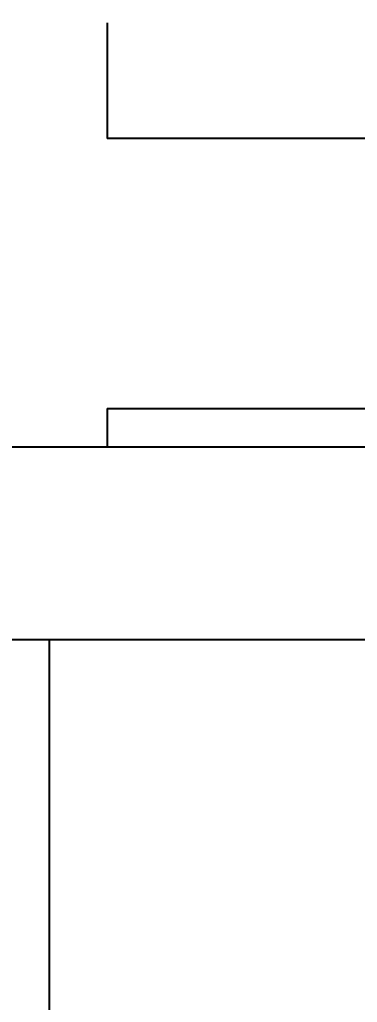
# Model space of a CAD drawing. Extents: x 0 to 1128, y 0 to 827.
# Drawn here: x 716.18 to 724.93, y 319.32 to 344.82 of the extents above; entities that cross this region are included whole.
import ezdxf

# ---------------------------------------------------------------- set-up
doc = ezdxf.new("R2010")
doc.units = 0
doc.header["$LTSCALE"] = 10
doc.header["$MEASUREMENT"] = 0
doc.header["$PDMODE"] = 3
doc.header["$PDSIZE"] = -10
doc.layers.get('0').update_dxf_attribs({"linetype": 'CONTINUOUS'})
doc.layers.get('DEFPOINTS').update_dxf_attribs({"linetype": 'CONTINUOUS'})
doc.layers.add('1', color=7, linetype='CONTINUOUS')
doc.layers.add('외형선', color=3, linetype='CONTINUOUS', lineweight=35)
doc.styles.add('Daelim Dimension', font='')
doc.styles.get('Daelim Dimension').set_extended_font_data('나눔고딕')
doc.dimstyles.new('DEFAULT', dxfattribs={"dimscale": 2, "dimtxt": 2, "dimasz": 2, "dimexe": 0, "dimexo": 2, "dimgap": 1, "dimtad": 1, "dimdec": 0, "dimzin": 9, "dimdsep": 46, "dimtxsty": 'Daelim Dimension', "dimcen": 0.5, "dimclrd": 5, "dimclre": 5, "dimclrt": 256, "dimadec": 1, "dimazin": 0, "dimtfac": 1, "dimtdec": 0, "dimtix": 1, "dimtmove": 0, "dimatfit": 3, "dimfxl": 1, "dimtolj": 1, "dimtzin": 1, "dimlwd": 9, "dimlwe": 9, "dimarcsym": 0})

# ---------------------------------------------------------------- blocks, each defined once
blk = doc.blocks.new('*D62')
at = {"color": 5, "lineweight": 9, "ltscale": 0.5, "transparency": 16777216}
for p, q in [((537.442, 567.553), (537.442, 302.3)), ((742.442, 340.908), (742.442, 302.3)), ((738.442, 302.3), (541.442, 302.3))]:
    blk.add_line(p, q, dxfattribs=at)
at = {"color": 5, "ltscale": 0.5, "transparency": 16777216}
for points in [[(541.442, 302.967), (541.442, 301.633), (537.442, 302.3)], [(738.442, 302.967), (738.442, 301.633), (742.442, 302.3)]]:
    blk.add_solid(points, dxfattribs=at)
at = {"layer": 'DEFPOINTS', "color": 0, "ltscale": 0.5, "transparency": 16777216}
for p in [(537.442, 571.553), (742.442, 344.908), (537.442, 302.3)]:
    blk.add_point(p, dxfattribs=at)
at = {"color": 7, "ltscale": 0.5, "transparency": 16777216, "insert": (639.942, 309.743), "char_height": 10, "attachment_point": 5, "style": 'Daelim Dimension'}
blk.add_mtext('\\A1;205', dxfattribs=at)

msp = doc.modelspace()

# ---------------------------------------------------------------- linework, layer by layer
at = {"color": 0}
for p, q in [((697.442, 333.735), (787.442, 333.735)), ((697.942, 328.735), (786.942, 328.735))]:
    msp.add_line(p, q, dxfattribs=at)
at = {"layer": '1', "color": 7, "linetype": 'Continuous'}
for p in [(718.442, 344.735), (742.442, 341.735)]:
    msp.add_line(p, (718.442, 341.735), dxfattribs=at)
at = {"layer": '외형선', "color": 0, "linetype": 'ByBlock', "lineweight": -2, "ltscale": 6}
for p, q in [((718.442, 334.735), (718.442, 333.735)), ((718.442, 334.735), (766.442, 334.735)), ((716.942, 328.735), (716.942, 310.735))]:
    msp.add_line(p, q, dxfattribs=at)

# ---------------------------------------------------------------- dimensions: what is measured, and where the dimension line sits
at = {"color": 5, "ltscale": 0.5}
dim = msp.add_linear_dim(base=(537.442, 302.3), p1=(742.442, 344.908), p2=(537.442, 571.553), dimstyle='DEFAULT', override={"dimtxt": 5, "dimclrt": 7}, dxfattribs=at)
dim.commit()
dim.dimension.update_dxf_attribs({"geometry": '*D62', "text_midpoint": (639.942, 309.743)})

doc.saveas('drawing.dxf')
